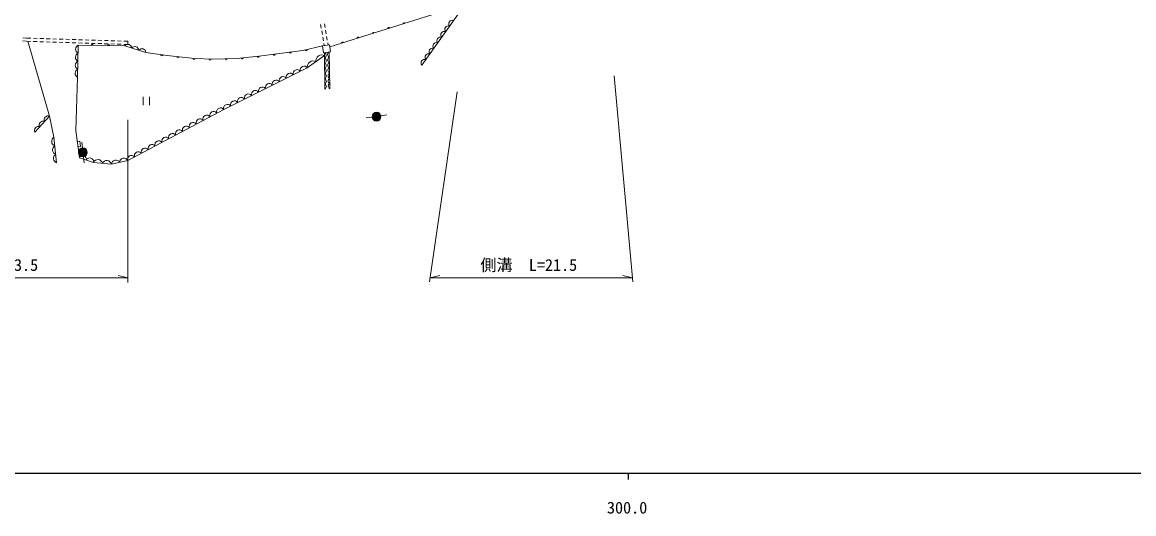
# Model space of a CAD drawing. Units: millimetres, scale not verified. Extents: x 40000 to 680000, y 20000 to 380000.
# Drawn here: x 274231 to 446257, y 198715 to 274770 of the extents above; entities that cross this region are included whole.
import ezdxf
from ezdxf.enums import TextEntityAlignment as Align

# ---------------------------------------------------------------- set-up
doc = ezdxf.new("R2010")
doc.units = ezdxf.units.MM
doc.header["$LTSCALE"] = 1000
for name, color, linetype, lineweight in [('M-BGD', 7, 'Continuous', 13), ('M-STR-HTXT', 7, 'Continuous', 13), ('M-TTL-BAND', 7, 'Continuous', 25)]:
    doc.layers.add(name, color=color, linetype=linetype, lineweight=lineweight)
doc.styles.add('ＭＳ ゴシック', font='')
doc.styles.get('ＭＳ ゴシック').set_extended_font_data('MS Gothic')

msp = doc.modelspace()

# ---------------------------------------------------------------- hatches: boundary and pattern name
at = {"layer": 'M-BGD'}
for points in [[(329749, 260208, 1), (328386, 260125, 0.00944), (328388, 260099, 0.98129)], [(283637, 253949, 1), (283609, 255315, 0.00944), (283584, 255314, 0.98129)]]:
    msp.add_hatch(color=256, dxfattribs=at).paths.add_polyline_path(points)

# ---------------------------------------------------------------- linework, layer by layer
for p, q in [((342893, 277542), (321830, 270944)), ((320510, 273850), (320409, 274441)), ((321102, 273949), (321001, 274540)), ((321270, 272963), (321169, 273554)), ((274290, 271867), (274889, 271822)), ((274321, 272366), (274915, 272321)), ((274889, 271822), (275540, 271801)), ((274915, 272321), (275561, 272301)), ((275093, 271816), (278440, 260237)), ((275961, 272288), (276561, 272269)), ((276961, 272257), (277560, 272238)), ((277960, 272225), (278560, 272206)), ((278960, 272194), (279559, 272175)), ((279959, 272162), (280559, 272143)), ((280959, 272130), (281558, 272111)), ((281958, 272099), (282558, 272080)), ((282958, 272067), (283557, 272048)), ((283957, 272036), (284557, 272017)), ((284957, 272004), (285556, 271985)), ((285956, 271972), (286556, 271953)), ((286956, 271941), (287555, 271922)), ((287955, 271909), (288555, 271890)), ((288955, 271878), (289554, 271859)), ((289954, 271846), (290600, 271826)), ((290600, 271826), (290584, 271326)), ((320678, 272864), (320577, 273456)), ((320847, 271879), (320746, 272470)), ((321439, 271977), (321338, 272569)), ((275940, 271789), (276540, 271770)), ((276939, 271757), (277539, 271738)), ((277939, 271726), (278539, 271707)), ((278938, 271694), (279538, 271675)), ((279938, 271662), (280538, 271643)), ((280937, 271631), (281537, 271612)), ((281937, 271599), (282537, 271580)), ((282909, 271230), (282803, 266261)), ((290097, 271099), (282909, 271230)), ((282936, 271568), (283536, 271549)), ((283936, 271536), (284536, 271517)), ((284935, 271504), (285535, 271485)), ((285935, 271473), (286535, 271454)), ((286934, 271441), (287534, 271422)), ((287934, 271410), (288534, 271391)), ((288933, 271378), (289533, 271359)), ((289933, 271346), (290584, 271326)), ((293361, 270090), (290097, 271099)), ((321782, 271260), (320707, 271098)), ((320707, 271098), (320870, 270022)), ((321945, 270185), (320870, 270022)), ((320973, 271138), (320914, 271484)), ((321567, 271228), (321506, 271583)), ((321723, 270151), (321851, 264487)), ((321782, 271260), (321945, 270185)), ((321058, 264432), (321031, 270046)), ((282803, 266261), (282549, 257999)), ((292946, 263216), (292953, 261916)), ((293928, 261922), (293921, 263222)), ((278440, 260237), (276181, 257755)), ((278440, 260237), (279112, 256965)), ((305409, 261289), (290553, 253365)), ((327485, 259960), (328388, 260099)), ((329752, 260308), (330655, 260447)), ((279112, 256965), (279552, 253027)), ((283080, 253803), (282549, 257999)), ((283161, 256348), (282764, 256298)), ((283261, 255554), (283161, 256348)), ((282865, 255504), (283261, 255554)), ((283481, 256222), (283584, 255314)), ((283737, 253943), (283839, 253035))]:
    msp.add_line(p, q, dxfattribs=at)
for points in [[(342893, 277542), (342192, 276766), (336086, 268132)], [(293361, 270090), (296669, 269598), (300880, 269142), (303753, 269055), (307402, 269159), (310852, 269507), (317655, 270393), (320707, 271098)], [(321033, 269611), (318345, 267729), (305409, 261289)], [(290553, 253365), (288028, 252805), (285260, 253089), (283080, 253803)]]:
    msp.add_lwpolyline(points, dxfattribs=at)
for centre in [(329067, 260166), (283623, 254632)]:
    msp.add_circle(centre, 683, dxfattribs=at)
for centre, radius, start, end in [((330973, 273780), 177, 26.19153, 188.59671), ((333358, 274527), 177, 26.19153, 188.59671), ((340177, 273658), 550, 70.5219, 218.94565), ((340787, 274521), 550, 70.5219, 218.94565), ((326201, 272285), 177, 26.19153, 188.59671), ((328587, 273032), 177, 26.19153, 188.59671), ((338956, 271931), 550, 70.5219, 218.94565), ((339566, 272794), 550, 70.5219, 218.94565), ((283178, 270603), 682, 113.23367, 244.32603), ((285098, 271163), 177, 7.75071, 170.15589), ((287597, 271117), 177, 7.75071, 170.15589), ((290581, 270734), 605, 2.64713, 143.00431), ((291669, 270398), 605, 2.64713, 143.00431), ((292757, 270062), 605, 2.64713, 143.00431), ((315735, 270171), 177, 196.22025, 358.62543), ((318202, 270547), 177, 201.79204, 4.19722), ((321935, 269751), 452, 117.87724, 244.7035), ((323816, 271538), 177, 26.19153, 188.59671), ((337734, 270204), 550, 70.5219, 218.94565), ((338345, 271067), 550, 70.5219, 218.94565), ((283125, 268118), 682, 113.23367, 244.32603), ((283152, 269360), 682, 113.23367, 244.32603), ((295838, 269749), 177, 180.33534, 342.74051), ((298318, 269447), 177, 182.62582, 345.031), ((300804, 269178), 177, 182.62582, 345.031), ((303300, 269096), 177, 187.06247, 349.46765), ((305797, 269140), 177, 190.41743, 352.82261), ((308290, 269276), 177, 194.56511, 356.97029), ((310778, 269527), 177, 194.56511, 356.97029), ((313256, 269848), 177, 196.22025, 358.62543), ((319260, 267853), 923, 62.26911, 187.71867), ((320604, 268794), 923, 62.26911, 187.71867), ((320837, 269644), 447, 296.39075, 64.15216), ((320840, 268842), 447, 296.39075, 64.15216), ((320844, 268040), 447, 296.39075, 64.15216), ((321953, 268942), 452, 117.87724, 244.7035), ((321971, 268133), 452, 117.87724, 244.7035), ((336513, 268477), 550, 70.5219, 218.94565), ((337124, 269340), 550, 70.5219, 218.94565), ((283099, 266876), 682, 113.23367, 244.32603), ((315700, 266287), 612, 37.05344, 195.87953), ((316778, 266823), 612, 37.05344, 195.87953), ((317856, 267360), 612, 37.05344, 195.87953), ((320848, 267238), 447, 296.39075, 64.15216), ((320852, 266436), 447, 296.39075, 64.15216), ((321989, 267324), 452, 117.87724, 244.7035), ((322008, 266514), 452, 117.87724, 244.7035), ((312466, 264677), 612, 37.05344, 195.87953), ((313544, 265213), 612, 37.05344, 195.87953), ((314622, 265750), 612, 37.05344, 195.87953), ((320856, 265634), 447, 296.39075, 64.15216), ((320859, 264832), 447, 296.39075, 64.15216), ((322026, 265705), 452, 117.87724, 244.7035), ((322044, 264896), 452, 117.87724, 244.7035), ((309232, 263066), 612, 37.05344, 195.87953), ((310310, 263603), 612, 37.05344, 195.87953), ((311388, 264140), 612, 37.05344, 195.87953), ((304931, 260907), 612, 38.58853, 197.5599), ((305998, 261456), 612, 37.05344, 195.87953), ((307076, 261993), 612, 37.05344, 195.87953), ((308154, 262530), 612, 37.05344, 195.87953), ((278205, 259695), 591, 66.54782, 208.82099), ((301747, 259209), 612, 38.58853, 197.5599), ((302809, 259775), 612, 38.58853, 197.5599), ((303870, 260341), 612, 38.58853, 197.5599), ((276698, 258040), 591, 66.54782, 208.82099), ((277452, 258868), 591, 66.54782, 208.82099), ((298564, 257511), 612, 38.58853, 197.5599), ((299625, 258077), 612, 38.58853, 197.5599), ((300686, 258643), 612, 38.58853, 197.5599), ((279528, 256347), 745, 123.96004, 248.78069), ((295380, 255813), 612, 38.58853, 197.5599), ((296442, 256379), 612, 38.58853, 197.5599), ((297503, 256945), 612, 38.58853, 197.5599), ((279675, 255034), 745, 123.96004, 248.78069), ((292197, 254115), 612, 38.58853, 197.5599), ((293258, 254681), 612, 38.58853, 197.5599), ((294319, 255247), 612, 38.58853, 197.5599), ((279821, 253722), 745, 123.96004, 248.78069), ((283600, 253549), 579, 349.6994, 154.06831), ((284690, 253193), 579, 349.6994, 154.06831), ((285928, 252785), 734, 12.7225, 155.53146), ((287312, 252643), 734, 12.7225, 155.53146), ((288696, 252781), 668, 27.07499, 177.94485), ((289958, 253061), 668, 27.07499, 177.94485), ((291136, 253549), 612, 38.58853, 197.5599)]:
    msp.add_arc(centre, radius, start, end, dxfattribs=at)
at = {"layer": 'M-STR-HTXT'}
for p, q in [((365867, 266464), (368729, 234578)), ((341528, 264021), (337244, 234578)), ((290594, 259662), (290594, 234496)), ((247249, 235213), (290594, 235213)), ((290594, 235213), (289094, 235588)), ((337336, 235213), (338836, 235588)), ((337336, 235213), (368672, 235213)), ((368672, 235213), (367172, 235588))]:
    msp.add_line(p, q, dxfattribs=at)
at = {"layer": 'M-TTL-BAND'}
for p, q in [((40000, 205000), (579000, 205000)), ((368000, 205000), (368000, 204000))]:
    msp.add_line(p, q, dxfattribs=at)

# ---------------------------------------------------------------- texts
at = {"layer": 'M-STR-HTXT', "style": 'ＭＳ ゴシック'}
for s, p in [('側溝\u3000L=43.5', (261718, 235745)), ('側溝\u3000L=21.5', (345130, 235745))]:
    msp.add_text(s, height=1833, dxfattribs=at).set_placement(p, align=Align.BOTTOM_LEFT)
at = {"layer": 'M-TTL-BAND', "style": 'ＭＳ ゴシック'}
msp.add_text('300.0', height=1833, dxfattribs=at).set_placement((367844, 198195), align=Align.BOTTOM_CENTER)

doc.saveas('drawing.dxf')
